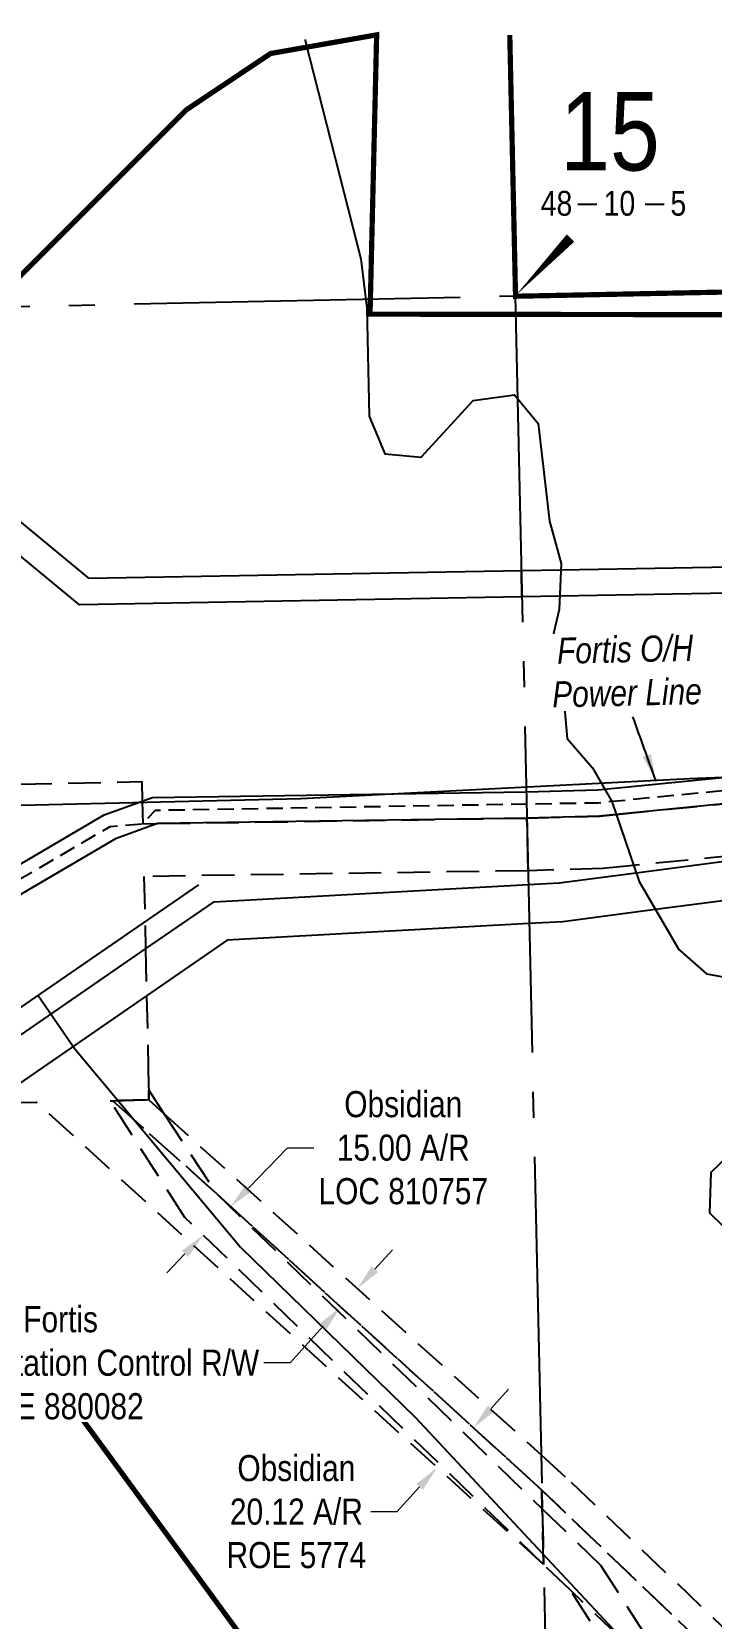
# Model space of a CAD drawing. Extents: x 606346 to 609617, y 5888289 to 5891073.
# Drawn here: x 608240 to 608501, y 5888744 to 5889352 of the extents above; entities that cross this region are included whole.
import ezdxf
from ezdxf.enums import TextEntityAlignment as Align

# ---------------------------------------------------------------- set-up
doc = ezdxf.new("R2010")
doc.units = 0
doc.header["$LTSCALE"] = 5
doc.header["$PDSIZE"] = 0.5
for name, pattern in [('DASHDOT2', [12.7, 6.35, -3.175, 0, -3.175]), ('foc-ACCESSROAD', [3.75, 2.5, -1.25]), ('foc-FLOWLINE', [3.75, 2.5, -1.25]), ('foc-QUARTERLINE', [33, 25, -3, 2, -3]), ('UG_PIPE', [1.875, 1.25, -0.625])]:
    doc.linetypes.add(name, pattern=pattern)
doc.layers.get('Defpoints').update_dxf_attribs({"color": 9})
for name, color, linetype in [('10', 1, 'Continuous'), ('9', 3, 'Continuous'), ('AS-PIPE-UG', 44, 'UG_PIPE'), ('AS-POWER', 104, 'foc-POWER'), ('AS-POWER-T', 104, 'Continuous'), ('AS-WILDLIFE', 131, 'DASHDOT2'), ('C-AR', 13, 'foc-ACCESSROAD'), ('C-RW', 13, 'Continuous'), ('C-WS', 13, 'foc-ACCESSROAD'), ('F-EZE', 190, 'foc-FLOWLINE'), ('F-RW', 190, 'Continuous'), ('L-SECLBL', 7, 'Continuous'), ('L-SECQ', 8, 'foc-QUARTERLINE'), ('T-WATER', 160, 'Continuous')]:
    doc.layers.add(name, color=color, linetype=linetype)
for name, color, linetype, lineweight in [('C-AR-T', 13, 'Continuous', 9), ('C-WS-T', 13, 'Continuous', 9), ('F-EZE-T', 190, 'Continuous', 9)]:
    doc.layers.add(name, color=color, linetype=linetype, lineweight=lineweight)
doc.styles.add('80CG', font='ARIALN.TTF', dxfattribs={"height": 10})
doc.styles.add('80L', font='ARIALN.TTF', dxfattribs={"height": 10})
doc.styles.add('foc-LtypeFont', font='ARIALN.TTF', dxfattribs={"height": 7.35})
doc.styles.add('SIMPLEX', font='ARIALN.TTF')
doc.linetypes.add('foc-POWER', pattern='A,6,-1,["P",foc-LtypeFont,S=0.2,R=0,X=-0.625,Y=-0.75],-1.24,4', length=12.24)
doc.dimstyles.new('Compass 5 000', dxfattribs={"dimscale": 5, "dimtxt": 9, "dimasz": 2, "dimexe": 0.2, "dimexo": 0.0625, "dimgap": 0.5, "dimtad": 0, "dimtih": 1, "dimtoh": 1, "dimzin": 0, "dimdsep": 46, "dimtxsty": '80CG', "dimcen": 0.1, "dimse1": 1, "dimse2": 1, "dimclrd": 256, "dimclrt": 256, "dimaunit": 1, "dimadec": 4, "dimazin": 0, "dimtfac": 0.06, "dimtofl": 0, "dimtmove": 0, "dimatfit": 1, "dimfxl": 0.2, "dimtolj": 1, "dimtzin": 0, "dimlwd": -1, "dimarcsym": 0})

# ---------------------------------------------------------------- blocks, each defined once
blk = doc.blocks.new('L-SECLBL')
at = {"layer": '9', "color": 7}
for p, q in [((-5.08, -27.83), (-12.29, -27.83)), ((20.7, -27.83), (13.5, -27.83))]:
    blk.add_line(p, q, dxfattribs=at)
at = {"layer": '10', "color": 2, "style": 'SIMPLEX'}
blk.add_attdef('SEC', text='', height=30, dxfattribs=at).set_placement((0, 0), align=Align.MIDDLE)
at = {"layer": '10', "color": 5, "style": '80L'}
blk.add_attdef('TWP', text='', height=9.5, dxfattribs=at).set_placement((-14.43, -27.37), align=Align.MIDDLE_RIGHT)
blk.add_attdef('RGE', text='', height=9.5, dxfattribs=at).set_placement((3.62, -27.37), align=Align.MIDDLE_CENTER)
blk.add_attdef('MER', text='', height=9.5, dxfattribs=at).set_placement((23.17, -27.37), align=Align.MIDDLE_LEFT)
blk = doc.blocks.new('*D372')
at = {"layer": 'Defpoints', "color": 0, "transparency": 16777216}
for p in [(608613.46, 5889042.1), (608629.12, 5889043.2), (608630.18, 5889028.23)]:
    blk.add_point(p, dxfattribs=at)
at = {"layer": 'F-RW', "transparency": 16777216}
for p, q in [((608612.75, 5889052.07), (608612.05, 5889062.05)), ((608615.22, 5889017.14), (608616.81, 5888994.79)), ((608616.81, 5888994.79), (608626.81, 5888994.79))]:
    blk.add_line(p, q, dxfattribs=at)
for points in [[(608614.42, 5889052.19), (608611.09, 5889051.95), (608613.46, 5889042.1)], [(608616.89, 5889017.26), (608613.56, 5889017.03), (608614.52, 5889027.12)]]:
    blk.add_solid(points, dxfattribs=at)
at = {"layer": 'F-RW', "transparency": 16777216, "insert": (608665.89, 5888994.79), "char_height": 10, "width": 473.0745, "attachment_point": 5, "style": '80CG'}
blk.add_mtext('\\A1;Keyera\\P15.00 P/L R/W\\PPlan 052 3220\\PPLA 034287', dxfattribs=at)
blk = doc.blocks.new('*D381')
at = {"layer": 'C-WS-T', "transparency": 16777216}
for p, q in [((608416.48, 5888824.02), (608423.21, 5888831.41)), ((608389.11, 5888794), (608380.43, 5888784.47)), ((608380.43, 5888784.47), (608370.43, 5888784.47))]:
    blk.add_line(p, q, dxfattribs=at)
for points in [[(608415.24, 5888825.14), (608417.71, 5888822.89), (608409.74, 5888816.63)], [(608387.88, 5888795.12), (608390.34, 5888792.88), (608395.85, 5888801.39)]]:
    blk.add_solid(points, dxfattribs=at)
at = {"layer": 'Defpoints', "color": 0, "transparency": 16777216}
for p in [(608354.47, 5888867.02), (608340.58, 5888851.78), (608395.85, 5888801.39)]:
    blk.add_point(p, dxfattribs=at)
at = {"layer": 'C-WS-T', "transparency": 16777216, "insert": (608341.9, 5888784.47), "char_height": 10, "attachment_point": 5, "style": '80CG'}
blk.add_mtext('\\A1;Obsidian\\P20.12 A/R\\PROE 5774', dxfattribs=at)
blk = doc.blocks.new('*D382')
at = {"layer": 'Defpoints', "color": 0, "transparency": 16777216}
for p in [(608322.2, 5888908.97), (608315.86, 5888901.97), (608365.27, 5888869.98)]:
    blk.add_point(p, dxfattribs=at)
at = {"layer": 'F-EZE-T', "transparency": 16777216}
for p, q in [((608371.98, 5888877.4), (608378.69, 5888884.81)), ((608352.22, 5888855.56), (608339.49, 5888841.51)), ((608339.49, 5888841.51), (608329.49, 5888841.51))]:
    blk.add_line(p, q, dxfattribs=at)
for points in [[(608370.75, 5888878.52), (608373.22, 5888876.28), (608365.27, 5888869.98)], [(608350.98, 5888856.68), (608353.45, 5888854.44), (608358.93, 5888862.98)]]:
    blk.add_solid(points, dxfattribs=at)
at = {"layer": 'F-EZE-T', "transparency": 16777216, "insert": (608251.56, 5888841.51), "char_height": 10, "attachment_point": 5, "style": '80CG', "bg_fill": 3, "box_fill_scale": 1.1, "bg_fill_color": 256, "bg_fill_true_color": 13158600, "bg_fill_transparency": 0}
blk.add_mtext('\\A1;Fortis\\P10.00 Vegetation Control R/W\\PEZE 880082', dxfattribs=at)
blk = doc.blocks.new('*D383')
at = {"layer": 'C-AR-T', "transparency": 16777216}
for p, q in [((608323.56, 5888908.42), (608338.55, 5888923.91)), ((608338.55, 5888923.91), (608348.55, 5888923.91)), ((608299.22, 5888883.26), (608292.27, 5888876.07))]:
    blk.add_line(p, q, dxfattribs=at)
for points in [[(608322.37, 5888909.58), (608324.76, 5888907.26), (608316.61, 5888901.24)], [(608298.02, 5888884.42), (608300.42, 5888882.1), (608306.17, 5888890.45)]]:
    blk.add_solid(points, dxfattribs=at)
at = {"layer": 'Defpoints', "color": 0, "transparency": 16777216}
for p in [(608316.61, 5888901.24), (608323.54, 5888894.53), (608313.11, 5888883.74)]:
    blk.add_point(p, dxfattribs=at)
at = {"layer": 'C-AR-T', "transparency": 16777216, "insert": (608382.85, 5888923.91), "char_height": 10, "attachment_point": 5, "style": '80CG'}
blk.add_mtext('\\A1;Obsidian\\P15.00 A/R\\PLOC 810757', dxfattribs=at)

msp = doc.modelspace()

# ---------------------------------------------------------------- linework, layer by layer
at = {"layer": 'AS-PIPE-UG', "flags": 128}
msp.add_lwpolyline([(609042.364, 5889017.451), (609040.776, 5889090.003), (608733.075, 5889083.274), (608457.703, 5889056.016), (608287.732, 5889053.131), (608283.061, 5889047.991), (608270.409, 5889046.917), (608220.518, 5889017.682), (608150.458, 5888942.911), (608115.032, 5888913.054), (608024.646, 5888858.226), (607836.225, 5888878.082), (607740.736, 5888973.59), (607452.133, 5888965.01), (607438.159, 5888965.475), (607409.366, 5888980.742), (607395.462, 5889016.873), (607391.978, 5889031.461), (607384.552, 5889048.097), (607364.969, 5889047.842)], dxfattribs=at)
at = {"layer": 'AS-POWER', "flags": 128}
for points in [[(608204.044, 5889054.386), (608343.564, 5889057.707), (608492.496, 5889065.454), (608617.067, 5889070.434), (608675.725, 5889054.36), (608764.2, 5889057.147), (608869.008, 5889060.093), (609010.671, 5889065.416), (609010.815, 5889050.099), (609031.867, 5889038.505)], [(607605.752, 5888961.941), (607705.249, 5888961.074), (607790.573, 5888940.554), (607866.799, 5888857.1), (607957.842, 5888850.526), (608050.962, 5888848.796), (608122.743, 5888899.682), (608304.574, 5889024.646)], [(608242.952, 5888982.296), (608257.006, 5888961.834), (608320.465, 5888885.883), (608387.376, 5888820.736), (608472.384, 5888729.788), (608549.401, 5888643.039), (608629.487, 5888585.17), (608713.827, 5888501.952), (608782.648, 5888436.12), (608863.226, 5888363.965), (608901.665, 5888335.201)]]:
    msp.add_lwpolyline(points, dxfattribs=at)
at = {"layer": 'AS-WILDLIFE', "const_width": 2, "flags": 128}
for points in [[(608592.716, 5888328.103), (608566.724, 5888364.492), (608562.393, 5888372.3), (608559.514, 5888376.215), (608559.514, 5888376.215), (608506.037, 5888478.309), (608472.162, 5888519.711), (608412.501, 5888565.604), (608402.761, 5888574.156), (608381.084, 5888606.598), (608345.353, 5888693.372), (608329.611, 5888724.857), (608218.206, 5888876.773), (608206.459, 5888897.64), (608199.396, 5888925.44), (608188.813, 5889025.982), (608188.263, 5889168.743), (608195.875, 5889207.011), (608217.552, 5889239.453), (608299.594, 5889321.495), (608332.037, 5889343.172), (608372.66, 5889350.316), (608370.128, 5889243.311), (609332.466, 5889241.81)], [(609331.87, 5889268.245), (608425.878, 5889250.168), (608423.668, 5889350.245)]]:
    msp.add_lwpolyline(points, dxfattribs=at)
at = {"layer": 'C-AR'}
msp.add_lwpolyline([(608285.335, 5888945.948), (608291.175, 5888937.057), (608311.382, 5888906.293), (608436.119, 5888785.61), (608458.414, 5888764.038), (608492.512, 5888710.911), (608496.43, 5888704.808), (608552.222, 5888651.313), (608552.706, 5888630.056), (608484.759, 5888695.205), (608446.751, 5888754.542), (608436.595, 5888764.243), (608299.168, 5888897.227), (608270.519, 5888941.938), (608271.54, 5888941.96), (608285.415, 5888942.271), (608285.335, 5888945.948)], close=True, dxfattribs=at)
at = {"layer": 'C-RW'}
for points in [[(608217.343, 5889021.657), (608268.267, 5889051.499), (608282.866, 5889056.736), (608286.821, 5889058.154), (608430.01, 5889060.255), (608457.382, 5889061.045), (608460.016, 5889061.3), (608732.773, 5889088.303), (608788.955, 5889089.494), (608870.231, 5889091.255), (608880.275, 5889091.476), (608927.235, 5889092.496), (608943.691, 5889092.864)], [(608939.429, 5889082.753), (608922.985, 5889082.394), (608880.519, 5889081.465), (608870.475, 5889081.245), (608756.698, 5889078.759), (608733.378, 5889078.249), (608464.401, 5889051.626), (608458.023, 5889050.994), (608430.234, 5889050.193), (608288.643, 5889048.114), (608272.548, 5889042.341), (608223.69, 5889013.711)]]:
    msp.add_lwpolyline(points, dxfattribs=at)
at = {"layer": 'C-WS'}
for points in [[(608930.879, 5889062.446), (608914.44, 5889062.085), (608881.009, 5889061.355), (608870.965, 5889061.135), (608734.592, 5889058.154), (608471.106, 5889032.087), (608459.305, 5889030.906), (608430.682, 5889030.066), (608430.234, 5889050.193), (608458.023, 5889050.994), (608464.401, 5889051.626), (608733.378, 5889078.249), (608756.698, 5889078.759), (608870.475, 5889081.245), (608880.519, 5889081.465), (608922.985, 5889082.394), (608939.429, 5889082.753)], [(608160.745, 5889061.51), (608282.7, 5889064.225), (608282.866, 5889056.736), (608283.061, 5889047.991), (608288.643, 5889048.114), (608430.234, 5889050.193), (608430.234, 5889050.193), (608430.682, 5889030.066), (608283.509, 5889027.864), (608284.129, 5889000.115), (608284.53, 5888982.164), (608285.139, 5888954.915), (608285.296, 5888947.709), (608285.335, 5888945.948), (608285.415, 5888942.271), (608271.54, 5888941.96), (608311.382, 5888906.293), (608435.961, 5888792.721), (608436.119, 5888785.61), (608436.595, 5888764.243), (608242.372, 5888941.31), (608224.62, 5888940.915)]]:
    msp.add_lwpolyline(points, dxfattribs=at)
msp.add_lwpolyline([(608791.723, 5888452.798), (608763.281, 5888452.145), (608661.341, 5888549.862), (608653.546, 5888557.334), (608648.152, 5888562.467), (608606.158, 5888602.526), (608552.16, 5888654.023), (608492.512, 5888710.911), (608446.751, 5888754.542), (608436.595, 5888764.243), (608436.119, 5888785.61), (608435.961, 5888792.721), (608551.517, 5888682.292), (608672.744, 5888566.448), (608676.243, 5888563.102), (608680.553, 5888558.983), (608692.321, 5888547.735), (608712.497, 5888528.459), (608791.723, 5888452.798)], close=True, dxfattribs=at)
at = {"layer": 'F-EZE'}
msp.add_lwpolyline([(608565.663, 5888682.616), (608551.517, 5888682.293), (608435.961, 5888792.721), (608311.382, 5888906.293), (608271.54, 5888941.96), (608285.415, 5888942.271), (608291.175, 5888937.057), (608435.66, 5888806.265), (608447.213, 5888795.807), (608565.663, 5888682.616)], close=True, dxfattribs=at)
at = {"layer": 'F-RW'}
msp.add_lwpolyline([(608138.628, 5889244.189), (608262.285, 5889142.111), (608428.123, 5889145.069), (608428.347, 5889135.041), (608258.748, 5889131.985), (608123.235, 5889243.861), (608138.628, 5889244.189)], close=True, dxfattribs=at)
for points in [[(608942.339, 5889128.394), (608924.158, 5889143.741), (608879.02, 5889142.954), (608868.976, 5889142.78), (608442.764, 5889135.289), (608428.347, 5889135.041), (608428.123, 5889145.069), (608443.204, 5889145.32), (608868.794, 5889152.837), (608878.774, 5889153.011), (608927.757, 5889153.864), (608946.428, 5889138.103)], [(608197.283, 5888940.307), (608284.129, 5889000.116), (608310.337, 5889018.165), (608430.798, 5889024.832), (608442.575, 5889025.486), (608472.054, 5889029.326), (608518.59, 5889035.385), (608740.975, 5889051.117), (608871.203, 5889051.348), (608881.252, 5889051.366), (608909.951, 5889051.417), (608914.44, 5889062.085), (608922.985, 5889082.394), (608927.235, 5889092.496), (608942.339, 5889128.394)], [(608930.879, 5889062.446), (608919.928, 5889036.431), (608903.625, 5889036.397), (608881.618, 5889036.347), (608871.569, 5889036.324), (608741.519, 5889036.11), (608520.09, 5889020.433), (608479.543, 5889015.158), (608443.961, 5889010.517), (608431.132, 5889009.808), (608315.395, 5889003.414), (608284.53, 5888982.164), (608224.62, 5888940.916)]]:
    msp.add_lwpolyline(points, dxfattribs=at)
at = {"layer": 'L-SECLBL', "flags": 128}
msp.add_lwpolyline([(608425.783, 5889250.311, 0, 4, 0), (608446.946, 5889272.462, 0, 0, 0)], format="xyseb", dxfattribs=at)
at = {"layer": 'L-SECQ', "flags": 128}
for points in [[(608423.56, 5889350.242), (608425.783, 5889250.311)], [(608425.783, 5889250.311), (609231.862, 5889267.452)], [(607619.882, 5889233.173), (608425.783, 5889250.311)], [(608425.783, 5889250.311), (608443.698, 5888444.819)]]:
    msp.add_lwpolyline(points, dxfattribs=at)
at = {"layer": 'T-WATER'}
for points in [[(608345.241, 5889348.581), (608345.288, 5889348.201), (608366.584, 5889264.489), (608368.86, 5889245.659), (608369.801, 5889204.203), (608375.74, 5889189.826), (608389.706, 5889188.46), (608409.627, 5889210.277), (608425.432, 5889212.386), (608434.576, 5889201.446), (608438.83, 5889164.02), (608443.378, 5889147.722), (608442.548, 5889130.203), (608439.01, 5889114.895), (608444.016, 5889099.613), (608445.701, 5889080.714), (608455.324, 5889069.546), (608462.723, 5889056.56), (608473.209, 5889026.004), (608488.484, 5888999.917), (608499.084, 5888990.545), (608516.047, 5888987.452)], [(608554.848, 5888966.515), (608500.731, 5888914.45), (608500.164, 5888898.954), (608510.719, 5888888.811)]]:
    msp.add_lwpolyline(points, dxfattribs=at)

# ---------------------------------------------------------------- block references
at = {"layer": 'L-SECLBL'}
msp.add_blockref('L-SECLBL', (608462.06, 5889313.149), dxfattribs=at).add_auto_attribs({'SEC': '15', 'TWP': '48', 'RGE': '10', 'MER': '5'})

# ---------------------------------------------------------------- dimensions: what is measured, and where the dimension line sits
at = {"layer": 'C-AR-T'}
dim = msp.add_linear_dim(base=(608316.61, 5888901.236), p1=(608313.105, 5888883.741), p2=(608323.542, 5888894.528), angle=45.946175, text='Obsidian\\P15.00 A/R\\PLOC 810757', dimstyle='Compass 5 000', dxfattribs=at)
dim.commit()
dim.dimension.update_dxf_attribs({"geometry": '*D383', "text_midpoint": (608382.852, 5888923.915), "dimtype": 161})
at = {"layer": 'C-WS-T'}
dim = msp.add_linear_dim(base=(608395.848, 5888801.39), p1=(608354.465, 5888867.016), p2=(608340.576, 5888851.781), angle=227.645402, text='Obsidian\\P20.12 A/R\\PROE 5774', dimstyle='Compass 5 000', dxfattribs=at)
dim.commit()
dim.dimension.update_dxf_attribs({"geometry": '*D381', "text_midpoint": (608341.904, 5888784.475), "dimtype": 161})
at = {"layer": 'F-RW'}
dim = msp.add_linear_dim(base=(608613.459, 5889042.096), p1=(608630.178, 5889028.227), p2=(608629.119, 5889043.204), angle=94.046494, text='Keyera\\P15.00 P/L R/W\\PPlan 052 3220\\PPLA 034287', dimstyle='Compass 5 000', dxfattribs=at)
dim.commit()
dim.dimension.update_dxf_attribs({"geometry": '*D372', "text_midpoint": (608665.892, 5888994.79), "dimtype": 161})

# ---------------------------------------------------------------- next in the draw order: texts
at = {"layer": 'AS-POWER-T', "insert": (608439.103, 5889119.258), "char_height": 10, "width": 57.1191, "attachment_point": 1, "rotation": 1.311283, "style": '80L', "bg_fill": 3, "box_fill_scale": 1.15, "bg_fill_color": 256, "bg_fill_true_color": 256, "bg_fill_transparency": 0}
msp.add_mtext('\\pi2.55341;{\\fArial Narrow|b0|i1|c0|p34;Fortis O/H\\P\\pi0.32626;Power Line}', dxfattribs=at)

# ---------------------------------------------------------------- next in the draw order: dimensions: what is measured, and where the dimension line sits
at = {"layer": 'F-EZE-T'}
dim = msp.add_linear_dim(base=(608365.271, 5888869.983), p1=(608315.856, 5888901.965), p2=(608322.199, 5888908.973), angle=47.847765, text='Fortis\\P10.00 Vegetation Control R/W\\PEZE 880082', dimstyle='Compass 5 000', override={"dimtfill": 1}, dxfattribs=at)
dim.commit()
dim.dimension.update_dxf_attribs({"geometry": '*D382', "text_midpoint": (608251.56, 5888841.506), "dimtype": 161})

# ---------------------------------------------------------------- next in the draw order: leaders
at = {"layer": 'AS-POWER-T', "path_type": 1}
msp.add_leader([(608479.569, 5889064.782), (608470.856, 5889088.984)], dimstyle='Compass 5 000', override={"dimgap": 0.5, "dimtad": 0}, dxfattribs=at)

doc.saveas('drawing.dxf')
